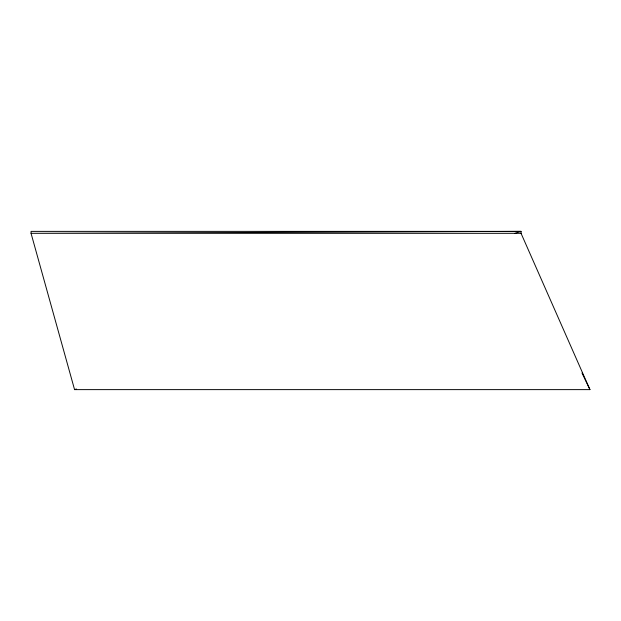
<?xml version="1.0" encoding="UTF-8"?>
<svg xmlns="http://www.w3.org/2000/svg" width="621" height="621" viewBox="0 0 621 621"><rect width="100%" height="100%" fill="white"/><g stroke="black" fill="none" stroke-linecap="round" stroke-linejoin="round"><path stroke-width="0.93" d="M74.567 389.623L589.95 389.623L521.042 233.317L521.042 231.377L31.05 231.377L31.05 233.317L74.567 389.623L76.399 388.971M515.042 233.317L521.042 231.377L31.05 233.317L521.298 233.317M582.001 373.027L589.95 389.623"/></g></svg>
